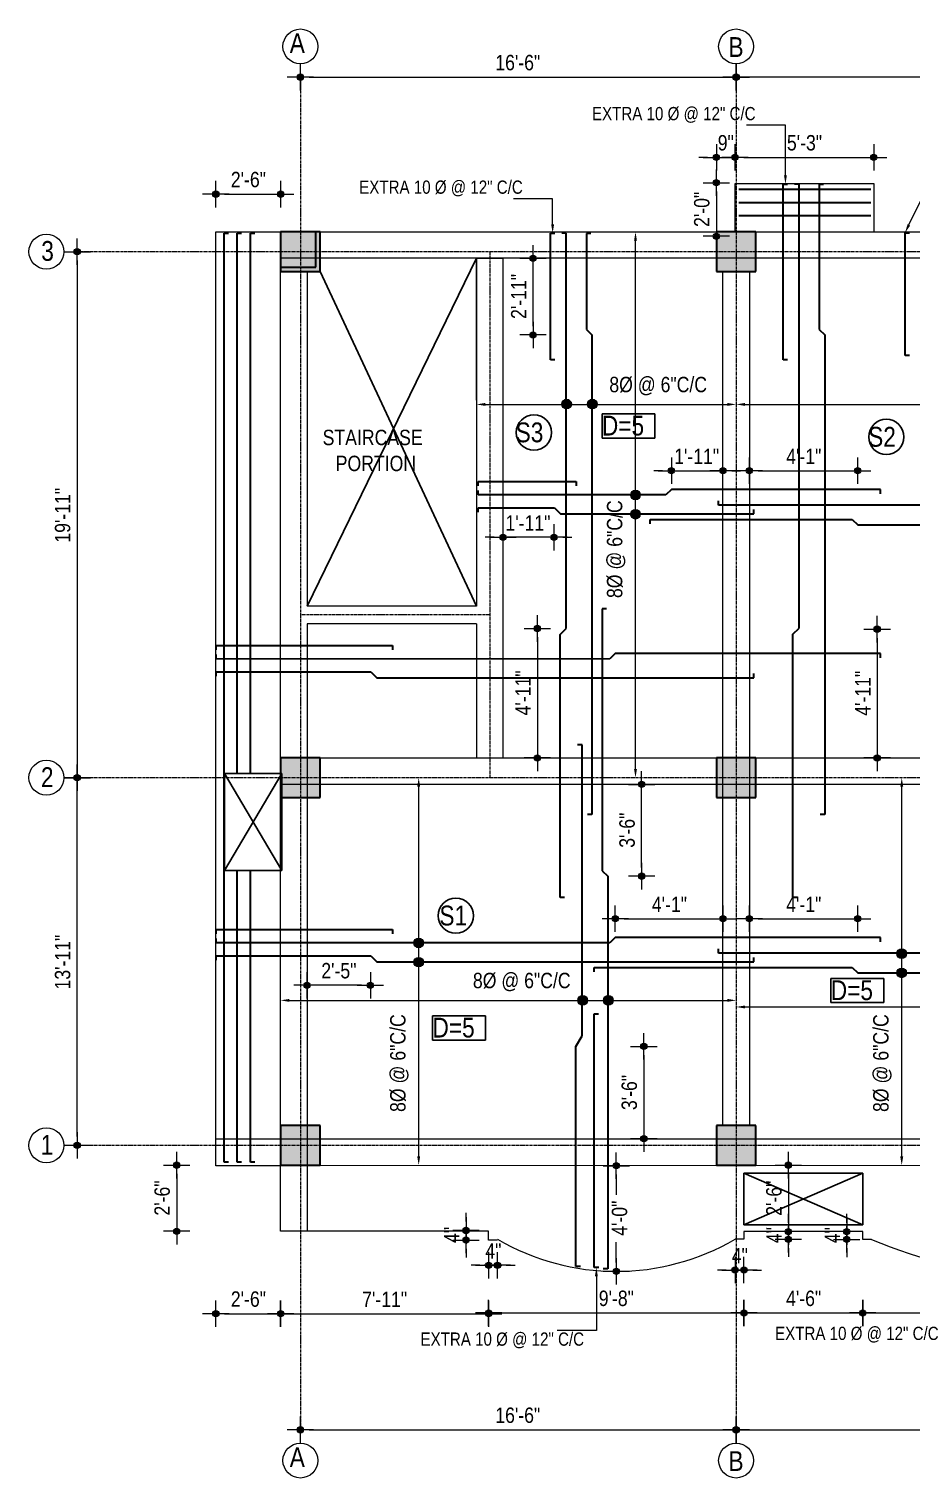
# Model space of a CAD drawing. Header units: inches. Extents: x 57837 to 133168, y 6972 to 27776.
# Drawn here: x 68300 to 68701, y 23088 to 23746 of the extents above; entities that cross this region are included whole.
import ezdxf

# ---------------------------------------------------------------- set-up
doc = ezdxf.new("R2010")
doc.units = ezdxf.units.IN
doc.header["$MEASUREMENT"] = 0
doc.linetypes.add('CENTER', pattern=[2, 1.25, -0.25, 0.25, -0.25])
for name, color, linetype, lineweight in [('0.15L', 210, 'Continuous', 15), ('CENTER', 9, 'CENTER', 5), ('col', 20, 'Continuous', 35), ('DIM', 2, 'Continuous', 13), ('HACTH', 153, 'Continuous', 5), ('rod position', 1, 'Continuous', 30), ('VALADARES', 3, 'Continuous', 25), ('wall line', 20, 'Continuous', 50), ('WINDOW', 171, 'Continuous', 13)]:
    doc.layers.add(name, color=color, linetype=linetype, lineweight=lineweight)
doc.layers.add('text', color=255, linetype='Continuous')
doc.styles.get("Standard").update_dxf_attribs({"font": 'ARIALN.TTF', "height": 7})

msp = doc.modelspace()

# ---------------------------------------------------------------- hatches: boundary and pattern name
at = {"lineweight": 13}
h = msp.add_hatch(color=256, dxfattribs=at)
edge = h.paths.add_edge_path()
edge.add_arc((68423.43, 23724.22), 1.42, 180, 540)
h = msp.add_hatch(color=256, dxfattribs=at)
edge = h.paths.add_edge_path()
edge.add_arc((68621.43, 23724.22), 1.42, 0, 360)
h = msp.add_hatch(color=256, dxfattribs=at)
edge = h.paths.add_edge_path()
edge.add_arc((68621.43, 23724.22), 1.42, 180, 540)
h = msp.add_hatch(color=256, dxfattribs=at)
edge = h.paths.add_edge_path()
edge.add_arc((68612.43, 23687.8), 1.42, 0, 360)
h = msp.add_hatch(color=256, dxfattribs=at)
edge = h.paths.add_edge_path()
edge.add_arc((68620.96, 23687.8), 1.42, 180, 540)
h = msp.add_hatch(color=256, dxfattribs=at)
edge = h.paths.add_edge_path()
edge.add_arc((68620.96, 23687.8), 1.42, 180, 540)
h = msp.add_hatch(color=256, dxfattribs=at)
edge = h.paths.add_edge_path()
edge.add_arc((68683.96, 23687.8), 1.42, 0, 360)
h = msp.add_hatch(color=256, dxfattribs=at)
edge = h.paths.add_edge_path()
edge.add_arc((68612.43, 23676.27), 1.42, 90, 450)
h = msp.add_hatch(color=256, dxfattribs=at)
edge = h.paths.add_edge_path()
edge.add_arc((68384.96, 23671.09), 1.42, 180, 540)
h = msp.add_hatch(color=256, dxfattribs=at)
edge = h.paths.add_edge_path()
edge.add_arc((68414.43, 23671.09), 1.42, 0, 360)
h = msp.add_hatch(color=256, dxfattribs=at)
edge = h.paths.add_edge_path()
edge.add_arc((68612.43, 23651.94), 1.42, -90, 270)
h = msp.add_hatch(color=256, dxfattribs=at)
edge = h.paths.add_edge_path()
edge.add_arc((68321.96, 23644.94), 1.42, 90, 450)
h = msp.add_hatch(color=256, dxfattribs=at)
edge = h.paths.add_edge_path()
edge.add_arc((68529.15, 23641.94), 1.42, 90, 450)
h = msp.add_hatch(color=256, dxfattribs=at)
edge = h.paths.add_edge_path()
edge.add_arc((68529.15, 23607.13), 1.42, -90, 270)
h = msp.add_hatch(color=256, dxfattribs=at)
edge = h.paths.add_edge_path()
edge.add_arc((68592.02, 23545.43), 1.42, 0, 360)
h = msp.add_hatch(color=256, dxfattribs=at)
edge = h.paths.add_edge_path()
edge.add_arc((68615.43, 23545.43), 1.42, 180, 540)
h = msp.add_hatch(color=256, dxfattribs=at)
edge = h.paths.add_edge_path()
edge.add_arc((68627.43, 23545.41), 1.42, 180, 540)
h = msp.add_hatch(color=256, dxfattribs=at)
edge = h.paths.add_edge_path()
edge.add_arc((68676.62, 23545.41), 1.42, 0, 360)
h = msp.add_hatch(color=256, dxfattribs=at)
edge = h.paths.add_edge_path()
edge.add_arc((68515.43, 23515.18), 1.42, 0, 360)
h = msp.add_hatch(color=256, dxfattribs=at)
edge = h.paths.add_edge_path()
edge.add_arc((68538.69, 23515.18), 1.42, 180, 540)
h = msp.add_hatch(color=256, dxfattribs=at)
edge = h.paths.add_edge_path()
edge.add_arc((68531.1, 23473.76), 1.42, 90, 450)
h = msp.add_hatch(color=256, dxfattribs=at)
edge = h.paths.add_edge_path()
edge.add_arc((68685.53, 23473.44), 1.42, 90, 450)
h = msp.add_hatch(color=256, dxfattribs=at)
edge = h.paths.add_edge_path()
edge.add_arc((68531.1, 23414.94), 1.42, -90, 270)
h = msp.add_hatch(color=256, dxfattribs=at)
edge = h.paths.add_edge_path()
edge.add_arc((68685.53, 23414.94), 1.42, -90, 270)
h = msp.add_hatch(color=256, dxfattribs=at)
edge = h.paths.add_edge_path()
edge.add_arc((68321.96, 23405.94), 1.42, 90, 450)
h = msp.add_hatch(color=256, dxfattribs=at)
edge = h.paths.add_edge_path()
edge.add_arc((68321.96, 23405.94), 1.42, -90, 270)
h = msp.add_hatch(color=256, dxfattribs=at)
edge = h.paths.add_edge_path()
edge.add_arc((68578.48, 23402.94), 1.42, 90, 450)
h = msp.add_hatch(color=256, dxfattribs=at)
edge = h.paths.add_edge_path()
edge.add_arc((68578.48, 23361.23), 1.42, -90, 270)
h = msp.add_hatch(color=256, dxfattribs=at)
edge = h.paths.add_edge_path()
edge.add_arc((68566.52, 23341.92), 1.42, 180, 540)
h = msp.add_hatch(color=256, dxfattribs=at)
edge = h.paths.add_edge_path()
edge.add_arc((68615.43, 23341.92), 1.42, 0, 360)
h = msp.add_hatch(color=256, dxfattribs=at)
edge = h.paths.add_edge_path()
edge.add_arc((68627.43, 23341.9), 1.42, 180, 540)
h = msp.add_hatch(color=256, dxfattribs=at)
edge = h.paths.add_edge_path()
edge.add_arc((68676.62, 23341.9), 1.42, 0, 360)
h = msp.add_hatch(color=256, dxfattribs=at)
edge = h.paths.add_edge_path()
edge.add_arc((68426.43, 23311.67), 1.42, 180, 540)
h = msp.add_hatch(color=256, dxfattribs=at)
edge = h.paths.add_edge_path()
edge.add_arc((68455.19, 23311.67), 1.42, 0, 360)
h = msp.add_hatch(color=256, dxfattribs=at)
edge = h.paths.add_edge_path()
edge.add_arc((68579.48, 23283.92), 1.42, 90, 450)
h = msp.add_hatch(color=256, dxfattribs=at)
edge = h.paths.add_edge_path()
edge.add_arc((68321.96, 23238.94), 1.42, -90, 270)
h = msp.add_hatch(color=256, dxfattribs=at)
edge = h.paths.add_edge_path()
edge.add_arc((68579.48, 23241.94), 1.42, -90, 270)
h = msp.add_hatch(color=256, dxfattribs=at)
edge = h.paths.add_edge_path()
edge.add_arc((68367.19, 23229.94), 1.42, 90, 450)
h = msp.add_hatch(color=256, dxfattribs=at)
edge = h.paths.add_edge_path()
edge.add_arc((68566.96, 23229.71), 1.42, 90, 450)
h = msp.add_hatch(color=256, dxfattribs=at)
edge = h.paths.add_edge_path()
edge.add_arc((68645.19, 23229.94), 1.42, 90, 450)
h = msp.add_hatch(color=256, dxfattribs=at)
edge = h.paths.add_edge_path()
edge.add_arc((68367.19, 23199.94), 1.42, -90, 270)
h = msp.add_hatch(color=256, dxfattribs=at)
edge = h.paths.add_edge_path()
edge.add_arc((68498.69, 23200.28), 1.42, -90, 270)
h = msp.add_hatch(color=256, dxfattribs=at)
edge = h.paths.add_edge_path()
edge.add_arc((68645.19, 23199.78), 1.42, -90, 270)
h = msp.add_hatch(color=256, dxfattribs=at)
edge = h.paths.add_edge_path()
edge.add_arc((68645.19, 23199.78), 1.42, -90, 270)
h = msp.add_hatch(color=256, dxfattribs=at)
edge = h.paths.add_edge_path()
edge.add_arc((68671.69, 23199.78), 1.42, -90, 270)
h = msp.add_hatch(color=256, dxfattribs=at)
edge = h.paths.add_edge_path()
edge.add_arc((68498.69, 23195.94), 1.42, 90, 450)
h = msp.add_hatch(color=256, dxfattribs=at)
edge = h.paths.add_edge_path()
edge.add_arc((68645.19, 23196.28), 1.42, 90, 450)
h = msp.add_hatch(color=256, dxfattribs=at)
edge = h.paths.add_edge_path()
edge.add_arc((68671.69, 23196.21), 1.42, 90, 450)
h = msp.add_hatch(color=256, dxfattribs=at)
edge = h.paths.add_edge_path()
edge.add_arc((68508.96, 23184.48), 1.42, 0, 360)
h = msp.add_hatch(color=256, dxfattribs=at)
edge = h.paths.add_edge_path()
edge.add_arc((68512.96, 23184.48), 1.42, 180, 540)
h = msp.add_hatch(color=256, dxfattribs=at)
edge = h.paths.add_edge_path()
edge.add_arc((68566.96, 23181.71), 1.42, -90, 270)
h = msp.add_hatch(color=256, dxfattribs=at)
edge = h.paths.add_edge_path()
edge.add_arc((68620.96, 23182.32), 1.42, 0, 360)
h = msp.add_hatch(color=256, dxfattribs=at)
edge = h.paths.add_edge_path()
edge.add_arc((68624.96, 23182.32), 1.42, 180, 540)
h = msp.add_hatch(color=256, dxfattribs=at)
edge = h.paths.add_edge_path()
edge.add_arc((68384.96, 23162.48), 1.42, 180, 540)
h = msp.add_hatch(color=256, dxfattribs=at)
edge = h.paths.add_edge_path()
edge.add_arc((68414.43, 23162.48), 1.42, 180, 540)
h = msp.add_hatch(color=256, dxfattribs=at)
edge = h.paths.add_edge_path()
edge.add_arc((68414.43, 23162.48), 1.42, 0, 360)
h = msp.add_hatch(color=256, dxfattribs=at)
edge = h.paths.add_edge_path()
edge.add_arc((68508.96, 23162.82), 1.42, 180, 540)
h = msp.add_hatch(color=256, dxfattribs=at)
edge = h.paths.add_edge_path()
edge.add_arc((68508.96, 23162.48), 1.42, 0, 360)
h = msp.add_hatch(color=256, dxfattribs=at)
edge = h.paths.add_edge_path()
edge.add_arc((68624.96, 23162.82), 1.42, 0, 360)
h = msp.add_hatch(color=256, dxfattribs=at)
edge = h.paths.add_edge_path()
edge.add_arc((68624.96, 23162.82), 1.42, 180, 540)
h = msp.add_hatch(color=256, dxfattribs=at)
edge = h.paths.add_edge_path()
edge.add_arc((68678.96, 23162.82), 1.42, 0, 360)
h = msp.add_hatch(color=256, dxfattribs=at)
edge = h.paths.add_edge_path()
edge.add_arc((68678.96, 23162.82), 1.42, 180, 540)
h = msp.add_hatch(color=256, dxfattribs=at)
edge = h.paths.add_edge_path()
edge.add_arc((68423.43, 23109.72), 1.42, 180, 540)
h = msp.add_hatch(color=256, dxfattribs=at)
edge = h.paths.add_edge_path()
edge.add_arc((68621.43, 23109.72), 1.42, 0, 360)
h = msp.add_hatch(color=256, dxfattribs=at)
edge = h.paths.add_edge_path()
edge.add_arc((68621.43, 23109.72), 1.42, 180, 540)
at = {"layer": 'col'}
h = msp.add_hatch(color=256, dxfattribs=at)
h.paths.add_polyline_path([(68612.43, 23635.94), (68630.43, 23635.94), (68630.43, 23653.94), (68612.43, 23653.94)])
h.paths.add_polyline_path([(68612.43, 23229.94), (68630.43, 23229.94), (68630.43, 23247.94), (68612.43, 23247.94)])
h.paths.add_polyline_path([(68414.43, 23229.94), (68432.43, 23229.94), (68432.43, 23247.94), (68414.43, 23247.94)])
h.paths.add_polyline_path([(68414.43, 23635.94), (68432.43, 23635.94), (68432.43, 23653.94), (68414.43, 23653.94)])
h.paths.add_polyline_path([(68414.43, 23396.94), (68432.43, 23396.94), (68432.43, 23414.94), (68414.43, 23414.94)])
h.paths.add_polyline_path([(68612.43, 23396.94), (68630.43, 23396.94), (68630.43, 23414.94), (68612.43, 23414.94)])
h.paths.add_polyline_path([(69002.22, 23229.94), (69020.22, 23229.94), (69020.22, 23247.94), (69002.22, 23247.94)])
h.paths.add_polyline_path([(69018.45, 23396.94), (69036.45, 23396.94), (69036.45, 23414.94), (69018.45, 23414.94)])
h.paths.add_polyline_path([(68810.63, 23229.94), (68828.63, 23229.94), (68828.63, 23247.94), (68810.63, 23247.94)])
h.paths.add_polyline_path([(68810.63, 23396.94), (68828.63, 23396.94), (68828.63, 23414.94), (68810.63, 23414.94)])
h.paths.add_polyline_path([(69041.63, 23635.94), (69059.63, 23635.94), (69059.63, 23653.94), (69041.63, 23653.94)])
h.paths.add_polyline_path([(68886.63, 23635.94), (68904.63, 23635.94), (68904.63, 23653.94), (68886.63, 23653.94)])
h.paths.add_polyline_path([(68810.63, 23635.94), (68828.63, 23635.94), (68828.63, 23653.94), (68810.63, 23653.94)])
at = {"layer": 'DIM', "lineweight": 0}
h = msp.add_hatch(color=3, dxfattribs=at)
h.paths.add_polyline_path([(68544.37, 23577.89, 0.414214), (68542.18, 23575.7, 0.414214), (68544.37, 23573.51)])
h.paths.add_polyline_path([(68544.37, 23577.89), (68544.37, 23573.51, 0.414214), (68546.56, 23575.7, 0.414214)])
h = msp.add_hatch(color=3, dxfattribs=at)
h.paths.add_polyline_path([(68556.05, 23577.89, 0.414214), (68553.86, 23575.7, 0.414214), (68556.05, 23573.51)])
h.paths.add_polyline_path([(68556.05, 23577.89), (68556.05, 23573.51, 0.414214), (68558.24, 23575.7, 0.414214)])
h = msp.add_hatch(color=3, dxfattribs=at)
h.paths.add_polyline_path([(68575.68, 23536.62, 0.414214), (68573.49, 23534.43, 0.414214), (68575.68, 23532.24)])
h.paths.add_polyline_path([(68575.68, 23536.62), (68575.68, 23532.24, 0.414214), (68577.87, 23534.43, 0.414214)])
h = msp.add_hatch(color=3, dxfattribs=at)
h.paths.add_polyline_path([(68575.68, 23527.87, 0.414214), (68573.49, 23525.68, 0.414214), (68575.68, 23523.49)])
h.paths.add_polyline_path([(68575.68, 23527.87), (68575.68, 23523.49, 0.414214), (68577.87, 23525.68, 0.414214)])
h = msp.add_hatch(color=3, dxfattribs=at)
h.paths.add_polyline_path([(68477.16, 23333.11, 0.414214), (68474.97, 23330.92, 0.414214), (68477.16, 23328.73)])
h.paths.add_polyline_path([(68477.16, 23333.11), (68477.16, 23328.73, 0.414214), (68479.35, 23330.92, 0.414214)])
h = msp.add_hatch(color=3, dxfattribs=at)
h.paths.add_polyline_path([(68477.16, 23333.11, 0.414214), (68474.97, 23330.92, 0.414214), (68477.16, 23328.73)])
h.paths.add_polyline_path([(68477.16, 23333.11), (68477.16, 23328.73, 0.414214), (68479.35, 23330.92, 0.414214)])
h = msp.add_hatch(color=3, dxfattribs=at)
h.paths.add_polyline_path([(68477.16, 23324.36, 0.414214), (68474.97, 23322.17, 0.414214), (68477.16, 23319.98)])
h.paths.add_polyline_path([(68477.16, 23324.36), (68477.16, 23319.98, 0.414214), (68479.35, 23322.17, 0.414214)])
h = msp.add_hatch(color=3, dxfattribs=at)
h.paths.add_polyline_path([(68477.16, 23324.36, 0.414214), (68474.97, 23322.17, 0.414214), (68477.16, 23319.98)])
h.paths.add_polyline_path([(68477.16, 23324.36), (68477.16, 23319.98, 0.414214), (68479.35, 23322.17, 0.414214)])
h = msp.add_hatch(color=3, dxfattribs=at)
h.paths.add_polyline_path([(68696.68, 23328.25, 0.414214), (68694.49, 23326.06, 0.414214), (68696.68, 23323.88)])
h.paths.add_polyline_path([(68696.68, 23328.25), (68696.68, 23323.88, 0.414214), (68698.87, 23326.06, 0.414214)])
h = msp.add_hatch(color=3, dxfattribs=at)
h.paths.add_polyline_path([(68696.68, 23319.5, 0.414214), (68694.49, 23317.31, 0.414214), (68696.68, 23315.13)])
h.paths.add_polyline_path([(68696.68, 23319.5), (68696.68, 23315.13, 0.414214), (68698.87, 23317.31, 0.414214)])
h = msp.add_hatch(color=3, dxfattribs=at)
h.paths.add_polyline_path([(68551.65, 23307, 0.414214), (68549.46, 23304.82, 0.414214), (68551.65, 23302.63)])
h.paths.add_polyline_path([(68551.65, 23307), (68551.65, 23302.63, 0.414214), (68553.84, 23304.82, 0.414214)])
h = msp.add_hatch(color=3, dxfattribs=at)
h.paths.add_polyline_path([(68563.33, 23307, 0.414214), (68561.14, 23304.82, 0.414214), (68563.33, 23302.63)])
h.paths.add_polyline_path([(68563.33, 23307), (68563.33, 23302.63, 0.414214), (68565.52, 23304.82, 0.414214)])

# ---------------------------------------------------------------- linework, layer by layer
at = {"lineweight": 13}
for p, q in [((68423.43, 23718.22), (68423.43, 23730.22)), ((68621.43, 23730.22), (68621.43, 23718.22)), ((68621.43, 23718.22), (68621.43, 23730.22)), ((68429.43, 23724.22), (68417.43, 23724.22)), ((68615.43, 23724.22), (68627.43, 23724.22)), ((68627.43, 23724.22), (68615.43, 23724.22)), ((68612.43, 23693.8), (68612.43, 23681.8)), ((68620.96, 23681.8), (68620.96, 23693.8)), ((68620.96, 23681.8), (68620.96, 23693.8)), ((68683.96, 23693.8), (68683.96, 23681.8)), ((68606.43, 23687.8), (68618.43, 23687.8)), ((68626.96, 23687.8), (68614.96, 23687.8)), ((68626.96, 23687.8), (68614.96, 23687.8)), ((68677.96, 23687.8), (68689.96, 23687.8)), ((68612.43, 23670.27), (68612.43, 23682.27)), ((68384.96, 23665.09), (68384.96, 23677.09)), ((68414.43, 23677.09), (68414.43, 23665.09)), ((68606.43, 23676.27), (68618.43, 23676.27)), ((68390.96, 23671.09), (68378.96, 23671.09)), ((68408.43, 23671.09), (68420.43, 23671.09)), ((68612.43, 23657.94), (68612.43, 23645.94)), ((68321.96, 23638.94), (68321.96, 23650.94)), ((68529.15, 23635.94), (68529.15, 23647.94)), ((68618.43, 23651.94), (68606.43, 23651.94)), ((68315.96, 23644.94), (68327.96, 23644.94)), ((68523.15, 23641.94), (68535.15, 23641.94)), ((68535.15, 23607.13), (68523.15, 23607.13)), ((68529.15, 23613.13), (68529.15, 23601.13)), ((68592.02, 23551.43), (68592.02, 23539.43)), ((68615.43, 23539.43), (68615.43, 23551.43)), ((68627.43, 23539.41), (68627.43, 23551.41)), ((68676.62, 23551.41), (68676.62, 23539.41)), ((68586.02, 23545.43), (68598.02, 23545.43)), ((68621.43, 23545.43), (68609.43, 23545.43)), ((68633.43, 23545.41), (68621.43, 23545.41)), ((68670.62, 23545.41), (68682.62, 23545.41)), ((68509.43, 23515.18), (68521.43, 23515.18)), ((68515.43, 23521.18), (68515.43, 23509.18)), ((68544.69, 23515.18), (68532.69, 23515.18)), ((68538.69, 23509.18), (68538.69, 23521.18)), ((68531.1, 23467.76), (68531.1, 23479.76)), ((68685.53, 23467.44), (68685.53, 23479.44)), ((68525.1, 23473.76), (68537.1, 23473.76)), ((68679.53, 23473.44), (68691.53, 23473.44)), ((68531.1, 23420.94), (68531.1, 23408.94)), ((68685.53, 23420.94), (68685.53, 23408.94)), ((68321.96, 23399.94), (68321.96, 23411.94)), ((68321.96, 23411.94), (68321.96, 23399.94)), ((68537.1, 23414.94), (68525.1, 23414.94)), ((68691.53, 23414.94), (68679.53, 23414.94)), ((68315.96, 23405.94), (68327.96, 23405.94)), ((68327.96, 23405.94), (68315.96, 23405.94)), ((68572.48, 23402.94), (68584.48, 23402.94)), ((68578.48, 23396.94), (68578.48, 23408.94)), ((68578.48, 23367.23), (68578.48, 23355.23)), ((68584.48, 23361.23), (68572.48, 23361.23)), ((68566.52, 23335.92), (68566.52, 23347.92)), ((68615.43, 23347.92), (68615.43, 23335.92)), ((68627.43, 23335.9), (68627.43, 23347.9)), ((68676.62, 23347.9), (68676.62, 23335.9)), ((68572.52, 23341.92), (68560.52, 23341.92)), ((68609.43, 23341.92), (68621.43, 23341.92)), ((68633.43, 23341.9), (68621.43, 23341.9)), ((68670.62, 23341.9), (68682.62, 23341.9)), ((68426.43, 23305.67), (68426.43, 23317.67)), ((68455.19, 23317.67), (68455.19, 23305.67)), ((68432.43, 23311.67), (68420.43, 23311.67)), ((68449.19, 23311.67), (68461.19, 23311.67)), ((68579.48, 23277.92), (68579.48, 23289.92)), ((68573.48, 23283.92), (68585.48, 23283.92)), ((68321.96, 23244.94), (68321.96, 23232.94)), ((68579.48, 23247.94), (68579.48, 23235.94)), ((68327.96, 23238.94), (68315.96, 23238.94)), ((68585.48, 23241.94), (68573.48, 23241.94)), ((68367.19, 23223.94), (68367.19, 23235.94)), ((68566.96, 23223.71), (68566.96, 23235.71)), ((68645.19, 23223.94), (68645.19, 23235.94)), ((68361.19, 23229.94), (68373.19, 23229.94)), ((68560.96, 23229.71), (68572.96, 23229.71)), ((68639.19, 23229.94), (68651.19, 23229.94)), ((68367.19, 23205.94), (68367.19, 23193.94)), ((68498.69, 23206.28), (68498.69, 23194.28)), ((68645.19, 23205.78), (68645.19, 23193.78)), ((68645.19, 23205.78), (68645.19, 23193.78)), ((68671.69, 23205.78), (68671.69, 23193.78)), ((68373.19, 23199.94), (68361.19, 23199.94)), ((68504.69, 23200.28), (68492.69, 23200.28)), ((68498.69, 23189.94), (68498.69, 23201.94)), ((68651.19, 23199.78), (68639.19, 23199.78)), ((68651.19, 23199.78), (68639.19, 23199.78)), ((68645.19, 23190.28), (68645.19, 23202.28)), ((68677.69, 23199.78), (68665.69, 23199.78)), ((68671.69, 23190.21), (68671.69, 23202.21)), ((68492.69, 23195.94), (68504.69, 23195.94)), ((68639.19, 23196.28), (68651.19, 23196.28)), ((68665.69, 23196.21), (68677.69, 23196.21)), ((68508.96, 23190.48), (68508.96, 23178.48)), ((68512.96, 23178.48), (68512.96, 23190.48)), ((68566.96, 23187.71), (68566.96, 23175.71)), ((68620.96, 23188.32), (68620.96, 23176.32)), ((68624.96, 23176.32), (68624.96, 23188.32)), ((68502.96, 23184.48), (68514.96, 23184.48)), ((68518.96, 23184.48), (68506.96, 23184.48)), ((68572.96, 23181.71), (68560.96, 23181.71)), ((68614.96, 23182.32), (68626.96, 23182.32)), ((68630.96, 23182.32), (68618.96, 23182.32)), ((68384.96, 23156.48), (68384.96, 23168.48)), ((68414.43, 23156.48), (68414.43, 23168.48)), ((68414.43, 23168.48), (68414.43, 23156.48)), ((68508.96, 23156.82), (68508.96, 23168.82)), ((68508.96, 23168.48), (68508.96, 23156.48)), ((68624.96, 23168.82), (68624.96, 23156.82)), ((68624.96, 23156.82), (68624.96, 23168.82)), ((68678.96, 23168.82), (68678.96, 23156.82)), ((68678.96, 23156.82), (68678.96, 23168.82)), ((68390.96, 23162.48), (68378.96, 23162.48)), ((68420.43, 23162.48), (68408.43, 23162.48)), ((68408.43, 23162.48), (68420.43, 23162.48)), ((68514.96, 23162.82), (68502.96, 23162.82)), ((68502.96, 23162.48), (68514.96, 23162.48)), ((68618.96, 23162.82), (68630.96, 23162.82)), ((68630.96, 23162.82), (68618.96, 23162.82)), ((68672.96, 23162.82), (68684.96, 23162.82)), ((68684.96, 23162.82), (68672.96, 23162.82)), ((68423.43, 23103.72), (68423.43, 23115.72)), ((68621.43, 23115.72), (68621.43, 23103.72)), ((68621.43, 23103.72), (68621.43, 23115.72)), ((68429.43, 23109.72), (68417.43, 23109.72)), ((68615.43, 23109.72), (68627.43, 23109.72)), ((68627.43, 23109.72), (68615.43, 23109.72))]:
    msp.add_line(p, q, dxfattribs=at)
for p, q in [((68426.43, 23483.94), (68503.43, 23641.94)), ((68432.43, 23635.94), (68503.43, 23483.94)), ((68560.5, 23571.29), (68584.5, 23571.29)), ((68560.5, 23560.29), (68560.5, 23571.29)), ((68584.5, 23571.29), (68584.5, 23560.29)), ((68584.5, 23560.29), (68560.5, 23560.29)), ((68388.96, 23407.84), (68414.96, 23363.84)), ((68414.96, 23407.84), (68388.96, 23363.84)), ((68664.5, 23314.79), (68688.5, 23314.79)), ((68664.5, 23303.79), (68664.5, 23314.79)), ((68688.5, 23314.79), (68688.5, 23303.79)), ((68483.5, 23297.79), (68507.5, 23297.79)), ((68483.5, 23286.79), (68483.5, 23297.79)), ((68507.5, 23297.79), (68507.5, 23286.79)), ((68688.5, 23303.79), (68664.5, 23303.79)), ((68507.5, 23286.79), (68483.5, 23286.79))]:
    msp.add_line(p, q)
for centre in [(68423.43, 23724.22), (68621.43, 23724.22), (68621.43, 23724.22), (68612.43, 23687.8), (68620.96, 23687.8), (68620.96, 23687.8), (68683.96, 23687.8), (68612.43, 23676.27), (68384.96, 23671.09), (68414.43, 23671.09), (68612.43, 23651.94), (68321.96, 23644.94), (68529.15, 23641.94), (68529.15, 23607.13), (68592.02, 23545.43), (68615.43, 23545.43), (68627.43, 23545.41), (68676.62, 23545.41), (68515.43, 23515.18), (68538.69, 23515.18), (68531.1, 23473.76), (68685.53, 23473.44), (68531.1, 23414.94), (68685.53, 23414.94), (68321.96, 23405.94), (68321.96, 23405.94), (68578.48, 23402.94), (68578.48, 23361.23), (68566.52, 23341.92), (68615.43, 23341.92), (68627.43, 23341.9), (68676.62, 23341.9), (68426.43, 23311.67), (68455.19, 23311.67), (68579.48, 23283.92), (68321.96, 23238.94), (68579.48, 23241.94), (68367.19, 23229.94), (68566.96, 23229.71), (68645.19, 23229.94), (68367.19, 23199.94), (68498.69, 23200.28), (68645.19, 23199.78), (68645.19, 23199.78), (68671.69, 23199.78), (68498.69, 23195.94), (68645.19, 23196.28), (68671.69, 23196.21), (68508.96, 23184.48), (68512.96, 23184.48), (68566.96, 23181.71), (68620.96, 23182.32), (68624.96, 23182.32), (68384.96, 23162.48), (68414.43, 23162.48), (68414.43, 23162.48), (68508.96, 23162.82), (68508.96, 23162.48), (68624.96, 23162.82), (68624.96, 23162.82), (68678.96, 23162.82), (68678.96, 23162.82), (68423.43, 23109.72), (68621.43, 23109.72), (68621.43, 23109.72)]:
    msp.add_circle(centre, 1.42, dxfattribs=at)
for centre in [(68529.54, 23562.79), (68689.69, 23560.79), (68494.04, 23343.29)]:
    msp.add_circle(centre, 8.02)
at = {"layer": '0.15L', "lineweight": 18}
for centre in [(68423.43, 23738.17), (68621.43, 23738.17), (68308, 23644.94), (68308, 23405.94), (68308, 23238.94), (68423.43, 23095.77), (68621.43, 23095.77)]:
    msp.add_circle(centre, 7.95, dxfattribs=at)
at = {"layer": 'CENTER'}
for p, q in [((68423.43, 23724.22), (68423.43, 23109.72)), ((68621.43, 23724.22), (68621.43, 23109.72)), ((69138.9, 23644.94), (68321.96, 23644.94)), ((68509.43, 23644.94), (68509.43, 23405.94)), ((68509.43, 23479.94), (68423.43, 23479.94)), ((69138.9, 23405.94), (68321.96, 23405.94)), ((69138.9, 23238.94), (68321.96, 23238.94))]:
    msp.add_line(p, q, dxfattribs=at)
at = {"layer": 'col'}
for p, q in [((68432.43, 23653.94), (68414.43, 23653.94)), ((68414.43, 23653.94), (68414.43, 23635.94)), ((68430.43, 23653.94), (68414.43, 23653.94)), ((68414.43, 23653.94), (68414.43, 23637.94)), ((68430.43, 23637.94), (68430.43, 23653.94)), ((68432.43, 23635.94), (68432.43, 23653.94)), ((68630.43, 23653.94), (68612.43, 23653.94)), ((68612.43, 23653.94), (68612.43, 23635.94)), ((68630.43, 23635.94), (68630.43, 23653.94)), ((68414.43, 23637.94), (68430.43, 23637.94)), ((68414.43, 23635.94), (68432.43, 23635.94)), ((68612.43, 23635.94), (68630.43, 23635.94)), ((68432.43, 23414.94), (68414.43, 23414.94)), ((68414.43, 23414.94), (68414.43, 23396.94)), ((68432.43, 23396.94), (68432.43, 23414.94)), ((68630.43, 23414.94), (68612.43, 23414.94)), ((68612.43, 23414.94), (68612.43, 23396.94)), ((68630.43, 23396.94), (68630.43, 23414.94)), ((68414.43, 23396.94), (68432.43, 23396.94)), ((68612.43, 23396.94), (68630.43, 23396.94)), ((68432.43, 23247.94), (68414.43, 23247.94)), ((68414.43, 23247.94), (68414.43, 23229.94)), ((68432.43, 23229.94), (68432.43, 23247.94)), ((68630.43, 23247.94), (68612.43, 23247.94)), ((68612.43, 23247.94), (68612.43, 23229.94)), ((68630.43, 23229.94), (68630.43, 23247.94)), ((68414.43, 23229.94), (68432.43, 23229.94)), ((68612.43, 23229.94), (68630.43, 23229.94))]:
    msp.add_line(p, q, dxfattribs=at)
at = {"layer": 'DIM'}
for p, q in [((68427.43, 23724.22), (68617.43, 23724.22)), ((68815.63, 23724.22), (68625.43, 23724.22)), ((68643.83, 23702.4), (68626.09, 23702.4)), ((68643.83, 23679.65), (68643.83, 23702.4)), ((68608.43, 23687.8), (68604.43, 23687.8)), ((68612.43, 23687.8), (68620.96, 23687.8)), ((68624.96, 23687.8), (68679.96, 23687.8)), ((68624.96, 23687.8), (68628.96, 23687.8)), ((68699.93, 23657.11), (68710.62, 23679.02)), ((68388.96, 23671.09), (68410.43, 23671.09)), ((68538.04, 23668.99), (68520.29, 23668.99)), ((68538.04, 23657.32), (68538.04, 23668.99)), ((68612.43, 23672.27), (68612.43, 23655.94)), ((68321.96, 23640.94), (68321.96, 23409.94)), ((68529.15, 23611.13), (68529.15, 23637.94)), ((68531.1, 23469.76), (68531.1, 23418.94)), ((68685.53, 23469.44), (68685.53, 23418.94)), ((68321.96, 23242.94), (68321.96, 23401.94)), ((68578.48, 23365.23), (68578.48, 23398.94)), ((68570.52, 23341.92), (68611.43, 23341.92)), ((68579.48, 23279.92), (68579.48, 23245.94)), ((68367.19, 23225.94), (68367.19, 23203.94)), ((68566.96, 23225.71), (68566.96, 23216.46)), ((68645.19, 23225.94), (68645.19, 23203.78)), ((68498.69, 23204.28), (68498.69, 23208.28)), ((68645.19, 23203.78), (68645.19, 23207.78)), ((68671.69, 23203.78), (68671.69, 23207.78)), ((68498.69, 23200.28), (68498.69, 23195.94)), ((68645.19, 23199.78), (68645.19, 23196.28)), ((68671.69, 23199.78), (68671.69, 23196.21)), ((68566.96, 23185.71), (68566.96, 23194.95)), ((68645.19, 23192.28), (68645.19, 23188.28)), ((68671.69, 23192.21), (68671.69, 23188.21)), ((68498.69, 23191.94), (68498.69, 23187.94)), ((68504.96, 23184.48), (68500.96, 23184.48)), ((68508.96, 23184.48), (68512.96, 23184.48)), ((68516.96, 23184.48), (68520.96, 23184.48)), ((68557.9, 23179.46), (68557.9, 23154.76)), ((68616.96, 23182.32), (68612.96, 23182.32)), ((68624.96, 23182.32), (68620.96, 23182.32)), ((68628.96, 23182.32), (68632.96, 23182.32)), ((68388.96, 23162.48), (68410.43, 23162.48)), ((68418.43, 23162.48), (68504.96, 23162.48)), ((68512.96, 23162.82), (68620.96, 23162.82)), ((68628.96, 23162.82), (68674.96, 23162.82)), ((68682.96, 23162.82), (68823.37, 23162.82)), ((68557.9, 23154.76), (68540.16, 23154.76)), ((68427.43, 23109.72), (68617.43, 23109.72)), ((68625.43, 23109.72), (68815.63, 23109.72))]:
    msp.add_line(p, q, dxfattribs=at)
at = {"layer": 'DIM', "color": 6}
for p, q in [((68575.69, 23409.94), (68575.69, 23649.94)), ((68507.43, 23575.57), (68617.43, 23575.57)), ((68625.43, 23575.57), (68818.63, 23575.57)), ((68477.17, 23233.94), (68477.17, 23401.94)), ((68477.17, 23233.94), (68477.17, 23401.94)), ((68696.68, 23233.94), (68696.69, 23401.94)), ((68418.43, 23304.82), (68617.43, 23304.82)), ((68625.43, 23301.82), (68815.63, 23301.82))]:
    msp.add_line(p, q, dxfattribs=at)
at = {"layer": 'DIM', "color": 2}
for p, q in [((68588.02, 23545.43), (68584.02, 23545.43)), ((68592.02, 23545.43), (68615.43, 23545.43)), ((68619.43, 23545.43), (68623.43, 23545.43)), ((68631.43, 23545.41), (68672.62, 23545.41)), ((68511.43, 23515.18), (68507.43, 23515.18)), ((68538.69, 23515.18), (68515.43, 23515.18)), ((68542.69, 23515.18), (68546.69, 23515.18)), ((68631.43, 23341.9), (68672.62, 23341.9)), ((68451.19, 23311.67), (68430.43, 23311.67))]:
    msp.add_line(p, q, dxfattribs=at)
at = {"layer": 'DIM', "color": 3, "lineweight": 0}
for centre in [(68544.37, 23575.7), (68556.05, 23575.7), (68575.68, 23534.43), (68575.68, 23525.68), (68477.16, 23330.92), (68477.16, 23330.92), (68477.16, 23322.17), (68477.16, 23322.17), (68696.68, 23326.06), (68696.68, 23317.31), (68551.65, 23304.82), (68563.33, 23304.82)]:
    msp.add_circle(centre, 2.19, dxfattribs=at)
at = {"layer": 'DIM'}
for points in [[(68644.5, 23679.65), (68643.83, 23675.65), (68643.17, 23679.65)], [(68538.71, 23657.32), (68538.04, 23653.32), (68537.37, 23657.32)], [(68700.53, 23656.82), (68698.17, 23653.52), (68699.33, 23657.4)], [(68557.24, 23179.46), (68557.9, 23183.46), (68558.57, 23179.46)]]:
    msp.add_solid(points, dxfattribs=at)
at = {"layer": 'DIM', "color": 6}
for points in [[(68575.03, 23649.94), (68576.36, 23649.94), (68575.69, 23653.94)], [(68507.43, 23576.23), (68507.43, 23574.9), (68503.43, 23575.57)], [(68617.43, 23576.23), (68617.43, 23574.9), (68621.43, 23575.57)], [(68625.43, 23576.23), (68625.43, 23574.9), (68621.43, 23575.57)], [(68575.03, 23409.94), (68576.36, 23409.94), (68575.69, 23405.94)], [(68476.5, 23401.94), (68477.84, 23401.94), (68477.17, 23405.94)], [(68476.5, 23401.94), (68477.84, 23401.94), (68477.17, 23405.94)], [(68696.02, 23401.94), (68697.35, 23401.94), (68696.69, 23405.94)], [(68418.43, 23305.48), (68418.43, 23304.15), (68414.43, 23304.82)], [(68617.43, 23305.48), (68617.43, 23304.15), (68621.43, 23304.82)], [(68625.43, 23302.48), (68625.43, 23301.15), (68621.43, 23301.82)], [(68476.5, 23233.94), (68477.83, 23233.94), (68477.17, 23229.94)], [(68476.5, 23233.94), (68477.83, 23233.94), (68477.17, 23229.94)], [(68696.01, 23233.94), (68697.35, 23233.94), (68696.68, 23229.94)]]:
    msp.add_solid(points, dxfattribs=at)
at = {"layer": 'HACTH'}
for centre, radius, start, end in [((68566.96, 23289.08), 107.37, 239.80554, 300.19446), ((68753.17, 23358.09), 176.45, 246.55482, 293.44518)]:
    msp.add_arc(centre, radius, start, end, dxfattribs=at)
at = {"layer": 'rod position'}
for p, q in [((68622.69, 23673.32), (68682.69, 23673.32)), ((68642.83, 23595.8), (68642.83, 23675.65)), ((68642.83, 23675.65), (68642.83, 23675.65)), ((68642.83, 23675.65), (68644.83, 23675.65)), ((68650.01, 23675.65), (68648.01, 23675.65)), ((68650.01, 23473.89), (68650.01, 23675.65)), ((68661.19, 23675.52), (68659.19, 23675.52)), ((68659.19, 23675.52), (68659.19, 23609.63)), ((68622.69, 23667.32), (68682.69, 23667.32)), ((68622.69, 23661.32), (68682.69, 23661.32)), ((68388.69, 23231.32), (68388.69, 23653.32)), ((68388.69, 23653.32), (68388.69, 23653.32)), ((68388.69, 23653.32), (68390.69, 23653.32)), ((68394.69, 23407.84), (68394.69, 23653.32)), ((68394.69, 23653.32), (68394.69, 23653.32)), ((68394.69, 23653.32), (68396.69, 23653.32)), ((68400.69, 23407.84), (68400.69, 23653.32)), ((68400.69, 23653.32), (68400.69, 23653.32)), ((68400.69, 23653.32), (68402.69, 23653.32)), ((68537.04, 23595.8), (68537.04, 23653.32)), ((68537.04, 23653.32), (68537.04, 23653.32)), ((68537.04, 23653.32), (68539.04, 23653.32)), ((68544.21, 23653.32), (68542.21, 23653.32)), ((68544.21, 23473.76), (68544.21, 23653.32)), ((68555.4, 23653.19), (68553.4, 23653.19)), ((68553.4, 23653.19), (68553.4, 23609.63)), ((68698.17, 23597.71), (68698.17, 23653.52)), ((68698.17, 23653.52), (68698.17, 23653.52)), ((68698.17, 23653.52), (68700.17, 23653.52)), ((68553.4, 23609.63), (68555.9, 23607.13)), ((68555.9, 23607.13), (68555.9, 23389.33)), ((68659.19, 23609.63), (68661.69, 23607.13)), ((68661.69, 23607.13), (68661.69, 23389.33)), ((68539.04, 23595.8), (68537.04, 23595.8)), ((68644.83, 23595.8), (68642.83, 23595.8)), ((68700.17, 23597.71), (68698.17, 23597.71)), ((68504.19, 23538.58), (68504.19, 23540.58)), ((68504.19, 23540.58), (68548.73, 23540.58)), ((68504.19, 23534.42), (68504.19, 23536.42)), ((68589.52, 23534.44), (68504.19, 23534.42)), ((68548.73, 23540.58), (68548.73, 23540.58)), ((68548.73, 23540.58), (68548.73, 23538.58)), ((68592.02, 23536.94), (68589.52, 23534.44)), ((68687.06, 23536.92), (68592.02, 23536.94)), ((68687.06, 23534.92), (68687.06, 23536.92)), ((68504.19, 23526.58), (68504.19, 23528.58)), ((68504.19, 23528.58), (68538.9, 23528.58)), ((68538.9, 23528.58), (68541.65, 23525.82)), ((68613.41, 23529.75), (68613.41, 23531.75)), ((68761.83, 23529.75), (68613.41, 23529.75)), ((68541.65, 23525.82), (68629.42, 23525.81)), ((68582.34, 23521.33), (68582.34, 23523.33)), ((68582.34, 23523.33), (68674.21, 23523.33)), ((68629.42, 23525.81), (68629.42, 23527.81)), ((68674.21, 23523.33), (68676.71, 23520.83)), ((68676.71, 23520.83), (68903.69, 23520.83)), ((68562.56, 23482.66), (68560.56, 23482.66)), ((68560.56, 23482.66), (68560.56, 23363.73)), ((68541.46, 23471), (68544.21, 23473.76)), ((68541.46, 23351.59), (68541.46, 23471)), ((68647.25, 23471.13), (68650.01, 23473.89)), ((68647.25, 23351.59), (68647.25, 23471.13)), ((68385.19, 23464.06), (68385.19, 23466.06)), ((68385.19, 23466.06), (68465.23, 23466.06)), ((68465.23, 23466.06), (68465.23, 23466.06)), ((68465.23, 23466.06), (68465.23, 23464.06)), ((68566.52, 23462.41), (68564.02, 23459.91)), ((68687.06, 23462.39), (68566.52, 23462.41)), ((68687.06, 23460.39), (68687.06, 23462.39)), ((68385.19, 23459.89), (68385.19, 23461.89)), ((68564.02, 23459.91), (68385.19, 23459.89)), ((68385.19, 23452.05), (68385.19, 23454.05)), ((68385.19, 23454.05), (68455.4, 23454.05)), ((68455.4, 23454.05), (68458.15, 23451.29)), ((68458.15, 23451.29), (68629.42, 23451.29)), ((68629.42, 23451.29), (68629.42, 23453.29)), ((68551.38, 23420.96), (68549.38, 23420.96)), ((68551.38, 23288.68), (68551.38, 23420.96)), ((68555.9, 23389.33), (68553.9, 23389.33)), ((68661.69, 23389.33), (68659.69, 23389.33)), ((68394.69, 23231.32), (68394.69, 23363.84)), ((68400.69, 23231.32), (68400.69, 23363.84)), ((68560.56, 23363.73), (68563.06, 23361.23)), ((68563.06, 23361.23), (68563.07, 23182.9)), ((68543.46, 23351.59), (68541.46, 23351.59)), ((68649.25, 23351.59), (68647.25, 23351.59)), ((68385.19, 23335.07), (68385.19, 23337.07)), ((68385.19, 23337.07), (68465.23, 23337.07)), ((68465.23, 23337.07), (68465.23, 23337.07)), ((68465.23, 23337.07), (68465.23, 23335.07)), ((68385.19, 23330.91), (68385.19, 23332.91)), ((68564.02, 23330.93), (68385.19, 23330.91)), ((68566.52, 23333.43), (68564.02, 23330.93)), ((68687.06, 23333.41), (68566.52, 23333.43)), ((68687.06, 23331.41), (68687.06, 23333.41)), ((68385.19, 23323.06), (68385.19, 23325.06)), ((68385.19, 23325.06), (68455.4, 23325.06)), ((68455.4, 23325.06), (68458.15, 23322.3)), ((68613.41, 23326.24), (68613.41, 23328.24)), ((68761.83, 23326.24), (68613.41, 23326.24)), ((68629.42, 23322.3), (68629.42, 23324.3)), ((68458.15, 23322.3), (68629.42, 23322.3)), ((68556.84, 23317.81), (68556.84, 23319.81)), ((68556.84, 23319.81), (68674.21, 23319.81)), ((68674.21, 23319.81), (68676.71, 23317.31)), ((68676.71, 23317.31), (68825.97, 23317.32)), ((68556.96, 23183.46), (68556.95, 23298.7)), ((68556.95, 23298.7), (68556.95, 23298.7)), ((68556.95, 23298.7), (68558.95, 23298.7)), ((68548.62, 23283.92), (68551.38, 23288.68)), ((68548.63, 23183.95), (68548.62, 23283.92)), ((68390.69, 23231.32), (68388.69, 23231.32)), ((68396.69, 23231.32), (68394.69, 23231.32)), ((68402.69, 23231.32), (68400.69, 23231.32)), ((68550.63, 23183.95), (68548.63, 23183.95)), ((68558.96, 23183.46), (68556.96, 23183.46)), ((68563.07, 23182.9), (68561.07, 23182.9))]:
    msp.add_line(p, q, dxfattribs=at)
at = {"layer": 'VALADARES'}
for p, q in [((68388.96, 23407.84), (68388.96, 23363.84)), ((68388.96, 23407.84), (68388.96, 23363.84)), ((68414.96, 23407.84), (68388.96, 23407.84)), ((68388.96, 23407.84), (68388.96, 23363.84)), ((68414.96, 23407.84), (68414.96, 23363.84)), ((68388.96, 23363.84), (68414.96, 23363.84)), ((68624.96, 23226.28), (68678.96, 23202.78)), ((68678.96, 23226.28), (68624.96, 23202.78)), ((68678.96, 23226.28), (68624.96, 23226.28)), ((68624.96, 23226.28), (68624.96, 23202.78)), ((68678.96, 23202.78), (68678.96, 23226.28)), ((68624.96, 23202.78), (68678.96, 23202.78))]:
    msp.add_line(p, q, dxfattribs=at)
at = {"layer": 'VALADARES', "lineweight": 9}
for p, q in [((68388.96, 23363.84), (68388.96, 23407.84)), ((68388.96, 23407.84), (68410.96, 23407.84)), ((68410.96, 23363.84), (68388.96, 23363.84)), ((68624.96, 23226.28), (68678.96, 23226.28)), ((68624.96, 23202.78), (68624.96, 23226.28)), ((68678.96, 23226.28), (68678.96, 23202.78)), ((68678.96, 23202.78), (68624.96, 23202.78))]:
    msp.add_line(p, q, dxfattribs=at)
at = {"layer": 'wall line', "color": 4, "lineweight": 0}
for p, q in [((68414.43, 23653.94), (69041.63, 23653.94)), ((68414.43, 23641.94), (68414.43, 23653.94)), ((69041.63, 23641.94), (68414.43, 23641.94)), ((68503.43, 23641.94), (68503.43, 23483.94)), ((68503.43, 23577.5), (68503.43, 23641.94)), ((68503.43, 23641.94), (68515.43, 23641.94)), ((68515.43, 23641.94), (68515.43, 23414.94)), ((68414.43, 23199.94), (68414.43, 23635.94)), ((68414.43, 23635.94), (68426.43, 23635.94)), ((68426.43, 23635.94), (68426.43, 23483.94)), ((68615.43, 23635.94), (68627.43, 23635.94)), ((68615.43, 23247.94), (68615.43, 23635.94)), ((68627.43, 23635.94), (68627.43, 23247.94)), ((68503.43, 23483.94), (68426.43, 23483.94)), ((68503.43, 23475.94), (68426.43, 23475.94)), ((68426.43, 23475.94), (68426.43, 23199.94)), ((68503.43, 23475.94), (68503.43, 23414.94)), ((68414.43, 23414.94), (69018.45, 23414.94)), ((68414.43, 23402.94), (68414.43, 23414.94)), ((69018.45, 23402.94), (68414.43, 23402.94)), ((68627.43, 23247.94), (68615.43, 23247.94)), ((68384.96, 23241.94), (69002.22, 23241.94)), ((68384.96, 23229.61), (68384.96, 23241.94)), ((69002.22, 23229.94), (68384.96, 23229.61)), ((68426.43, 23199.94), (68414.43, 23199.94))]:
    msp.add_line(p, q, dxfattribs=at)
at = {"layer": 'WINDOW'}
for p, q in [((68620.96, 23653.94), (68620.96, 23675.94)), ((68620.96, 23675.94), (68683.96, 23675.94)), ((68683.96, 23675.94), (68683.96, 23653.94)), ((68384.96, 23229.61), (68384.96, 23653.94)), ((68384.96, 23653.94), (68620.96, 23653.94)), ((68683.96, 23653.94), (68892.5, 23653.94)), ((68414.43, 23229.61), (68384.96, 23229.61)), ((68414.43, 23199.94), (68414.43, 23229.61)), ((68508.96, 23199.94), (68414.43, 23199.94)), ((68508.96, 23195.94), (68508.96, 23199.94)), ((68678.96, 23199.78), (68624.96, 23199.78)), ((68624.96, 23199.78), (68624.96, 23196.28)), ((68678.96, 23196.21), (68678.96, 23199.78)), ((68512.96, 23195.94), (68508.96, 23195.94)), ((68624.96, 23196.28), (68620.96, 23196.28)), ((68682.96, 23196.21), (68678.96, 23196.21))]:
    msp.add_line(p, q, dxfattribs=at)

# ---------------------------------------------------------------- texts
at = {"layer": 'DIM'}
for s, p in [('16\'-6"', (68511.97, 23727.35)), ('9"', (68613.07, 23690.93)), ('5\'-3"', (68644.5, 23690.93)), ('2\'-6"', (68391.79, 23674.22)), ('4\'-1"', (68583.13, 23344.93)), ('4"', (68507.45, 23187.48)), ('4"', (68619.45, 23185.32)), ('2\'-6"', (68391.79, 23165.61)), ('7\'-11"', (68451.48, 23165.49)), ('9\'-8"', (68559, 23165.95)), ('4\'-6"', (68644.12, 23165.95)), ('16\'-6"', (68511.97, 23112.85))]:
    msp.add_text(s, height=7, dxfattribs=at).set_placement(p)
for s, p in [('2\'-0"', (68609.3, 23656.19)), ('2\'-11"', (68526.13, 23614.4)), ('19\'-11"', (68318.82, 23512.75)), ('4\'-11"', (68528.09, 23434.27)), ('4\'-11"', (68682.52, 23434.12)), ('3\'-6"', (68575.35, 23374.13)), ('13\'-11"', (68318.82, 23309.75)), ('3\'-6"', (68576.35, 23254.97)), ('2\'-6"', (68364.06, 23207.03)), ('2\'-6"', (68642.06, 23206.95)), ('4\'-0"', (68571.92, 23197.86)), ('4"', (68495.69, 23194.6)), ('4"', (68642.19, 23194.52)), ('4"', (68668.69, 23194.48))]:
    msp.add_text(s, height=7, rotation=90, dxfattribs=at).set_placement(p)
at = {"layer": 'DIM', "color": 6}
for p in [(68563.8, 23581.09), (68501.8, 23310.34)]:
    msp.add_text('8Ø @ 6"C/C', height=7, dxfattribs=at).set_placement(p)
at = {"layer": 'DIM', "color": 2}
for s, p in [('1\'-11"', (68593.27, 23548.44)), ('4\'-1"', (68644.18, 23548.42)), ('1\'-11"', (68516.6, 23518.2)), ('4\'-1"', (68644.18, 23344.91)), ('2\'-5"', (68432.9, 23314.81))]:
    msp.add_text(s, height=7, dxfattribs=at).set_placement(p)
at = {"layer": 'DIM', "color": 6}
for rotation, p in [(90, (68569.7, 23487.59)), (89.99824, (68471.18, 23254.12)), (89.99824, (68471.18, 23254.12)), (89.99824, (68690.69, 23254.12))]:
    msp.add_text('8Ø @ 6"C/C', height=7, rotation=rotation, dxfattribs=at).set_placement(p)
at = {"layer": 'text'}
for s, height, p in [('A', 9, (68418.56, 23735.19)), ('B', 9, (68617.94, 23733.41)), ('EXTRA 10 Ø @ 12" C/C', 6, (68555.91, 23704.68)), ('EXTRA 10 Ø @ 12" C/C', 6, (68450.12, 23671.27)), ('3', 9, (68305.64, 23640.79)), ('2', 9, (68305.49, 23401.72)), ('1', 9, (68305.39, 23234.72)), ('EXTRA 10 Ø @ 12" C/C', 6, (68477.98, 23147.93)), ('EXTRA 10 Ø @ 12" C/C', 6, (68639.11, 23150.53)), ('A', 9, (68418.56, 23092.79)), ('B', 9, (68617.94, 23091.01))]:
    msp.add_text(s, height=height, dxfattribs=at).set_placement(p)
at = {"layer": 'text', "color": 3}
for p in [(68560.42, 23561.43), (68664.42, 23304.93), (68483.42, 23287.93)]:
    msp.add_text('D=5', height=9, dxfattribs=at).set_placement(p)
at = {"layer": 'text', "color": 4}
for s, p in [('STAIRCASE', (68433.51, 23557.05)), ('PORTION', (68439.45, 23545.26))]:
    msp.add_text(s, height=7, dxfattribs=at).set_placement(p)
at = {"layer": 'wall line', "color": 4}
for s, p in [('S3', (68521.21, 23558.36)), ('S2', (68681.41, 23556.35)), ('S1', (68486.58, 23338.85))]:
    msp.add_text(s, height=9, dxfattribs=at).set_placement(p)

doc.saveas('drawing.dxf')
